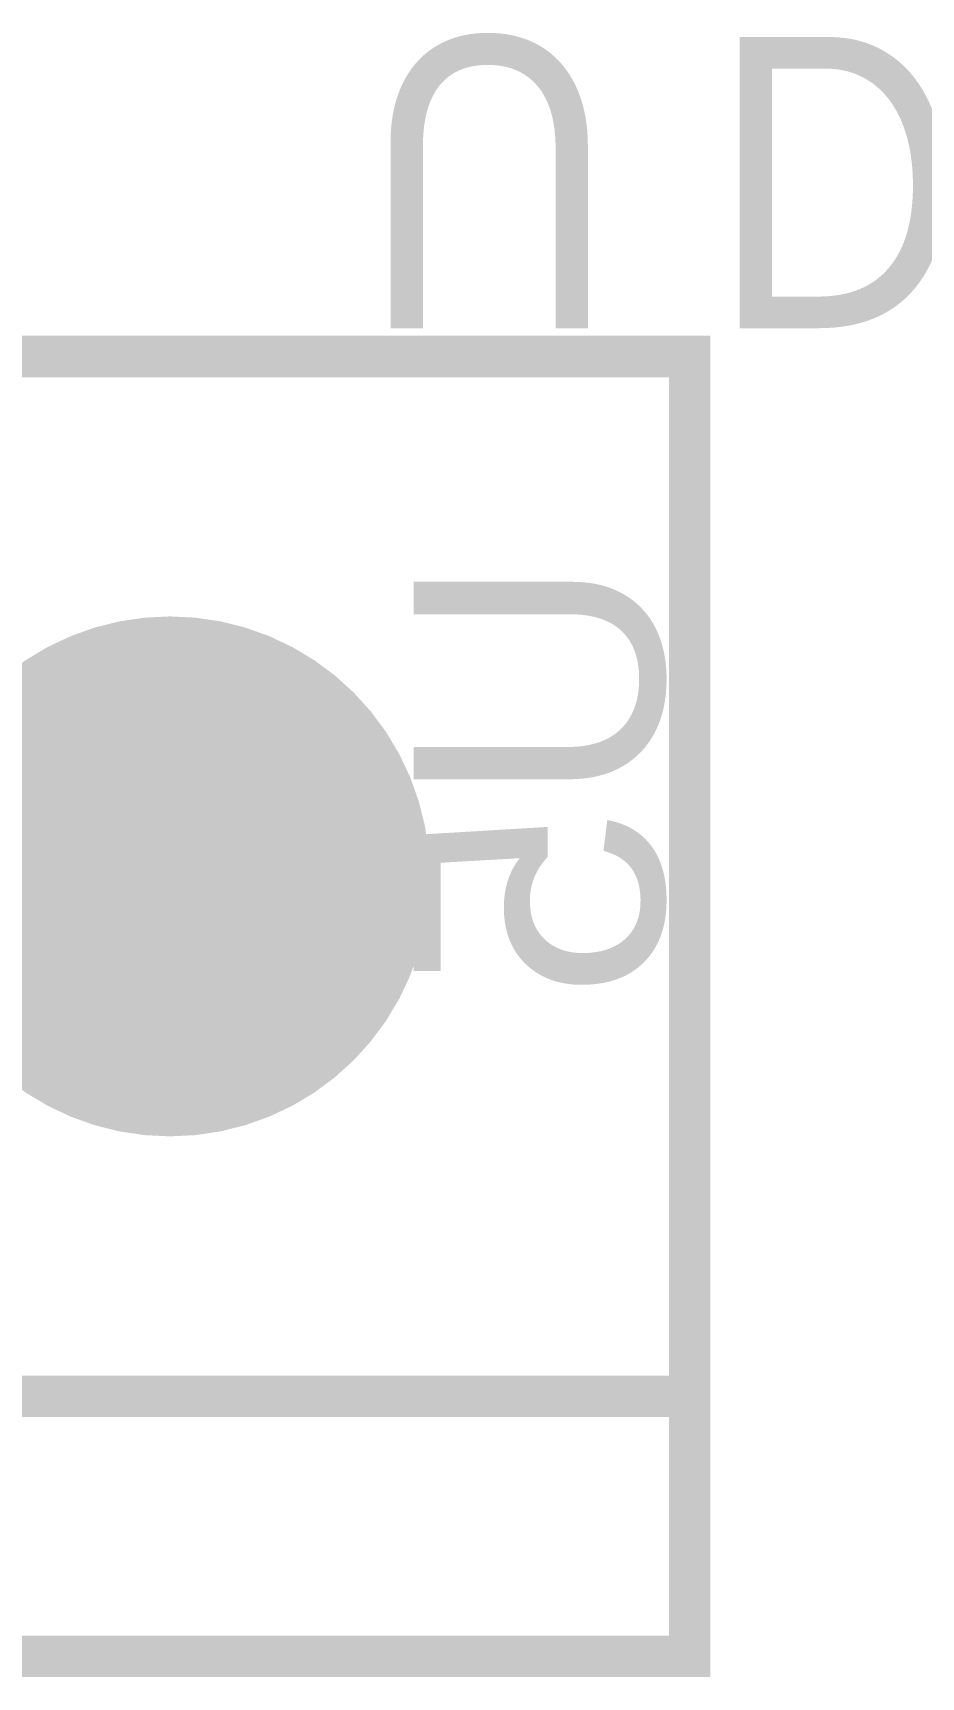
# Model space of a CAD drawing. Header units: inches. Extents: x 15 to 148, y 10 to 111.
# Drawn here: x 140.982 to 141.367, y 100.584 to 101.296 of the extents above; entities that cross this region are included whole.
import ezdxf

# ---------------------------------------------------------------- set-up
doc = ezdxf.new("R2010")
doc.units = ezdxf.units.IN
doc.header["$MEASUREMENT"] = 0
doc.layers.add('BLK_12AWG', color=7, linetype='Continuous')

# ---------------------------------------------------------------- blocks, each defined once
blk = doc.blocks.new('EPAD')
at = {"const_width": 0.5}
blk.add_lwpolyline([(-0.25, 0, 1), (0.25, 0, 1)], format="xyb", close=True, dxfattribs=at)
blk = doc.blocks.new('CEGHSD')
at = {"const_width": 0.008}
for points in [[(135.14308, 100.86514), (136.04308, 100.86514), (136.04308, 101.11514), (135.14308, 101.11514), (135.14308, 100.86514)], [(135.14308, 100.86514), (136.04308, 100.86514), (136.04308, 101.11514), (135.14308, 101.11514), (135.14308, 100.86514)], [(135.14308, 100.86514), (136.04308, 100.86514), (136.04308, 101.11514), (135.14308, 101.11514), (135.14308, 100.86514)], [(136.04308, 100.91514), (135.14308, 100.91514)], [(136.04308, 100.91514), (135.14308, 100.91514)], [(136.04308, 100.91514), (135.14308, 100.91514)]]:
    blk.add_lwpolyline(points, dxfattribs=at)
at = {"xscale": 0.1, "yscale": 0.1}
blk.add_blockref('EPAD', (135.94308, 101.01514), dxfattribs=at)
at = {"text_generation_flag": 2}
for s, height, rotation, width, p in [('U D R L GND GND', 0.056, 180, 0.892857, (135.98036, 101.17657)), ('U D R L GND GND', 0.056, 180, 0.892857, (135.98036, 101.17657)), ('U D R L GND GND', 0.056, 180, 0.892857, (135.98036, 101.17657)), ('U5', 0.048, 90, 1.041667, (136.03795, 101.07695)), ('U5', 0.048, 90, 1.041667, (136.03795, 101.07695)), ('U5', 0.048, 90, 1.041667, (136.03795, 101.07695))]:
    blk.add_text(s, height=height, rotation=rotation, dxfattribs=dict(at, width=width)).set_placement(p)

msp = doc.modelspace()

# ---------------------------------------------------------------- block references
at = {"layer": 'BLK_12AWG', "xscale": 2.25, "yscale": 2.25, "zscale": 2.25}
msp.add_blockref('CEGHSD', (-164.83027, -126.3532), dxfattribs=at)

doc.saveas('drawing.dxf')
